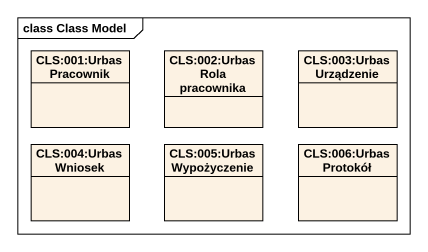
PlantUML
@startuml
mainframe class Class Model
hide circle
hide empty members
class "CLS:001:Urbas Pracownik" as CLS_001_Urbas_Pracownik
class "CLS:002:Urbas Rola pracownika" as CLS_002_Urbas_Rola
class "CLS:003:Urbas Urządzenie" as CLS_003_Urbas_Urządzenie
class "CLS:004:Urbas Wniosek" as CLS_004_Urbas_Wniosek
class "CLS:005:Urbas Wypożyczenie" as CLS_005_Urbas_Wypożyczenie
class "CLS:006:Urbas Protokół" as CLS_006_Urbas_Protokół
@enduml
